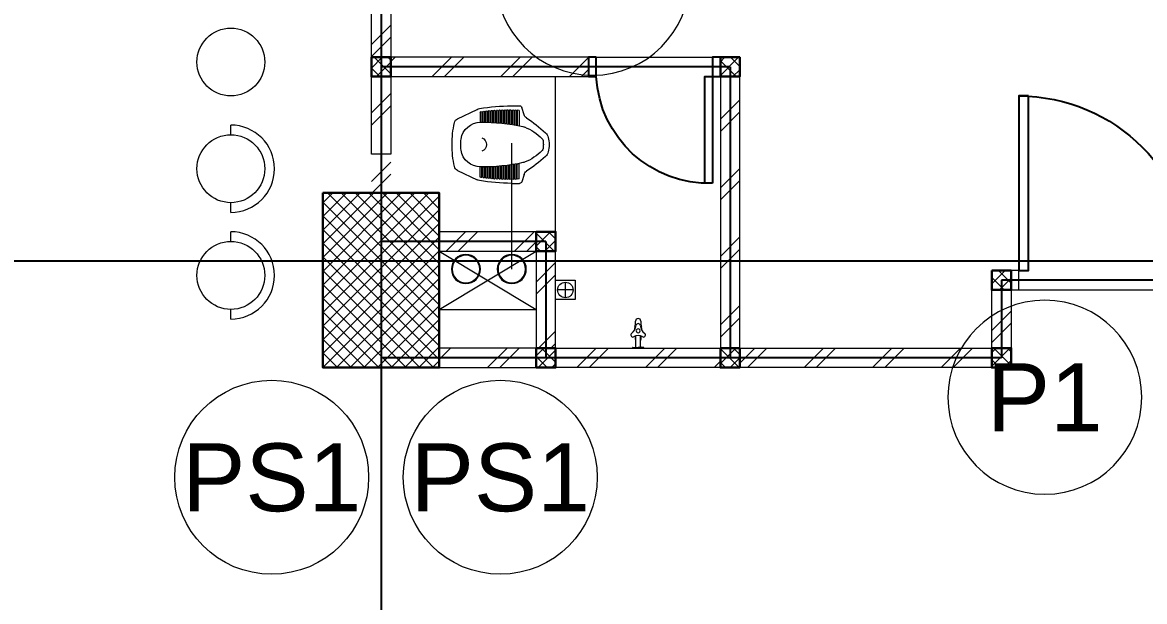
# Model space of a CAD drawing. Header units: millimetres. Extents: x -108 to 357, y -17 to 192.
# Drawn here: x 13.3 to 19.09, y 139.2 to 142.19 of the extents above; entities that cross this region are included whole.
import ezdxf
from ezdxf.enums import TextEntityAlignment as Align

# ---------------------------------------------------------------- set-up
doc = ezdxf.new("R2010")
doc.units = ezdxf.units.MM
for name, color, linetype, lineweight in [('ars', 11, 'Continuous', 0), ('ars @ 1', 11, 'Continuous', 0), ('KOL', 1, 'Continuous', 30), ('KOLOM', 4, 'Continuous', 9), ('lan', 7, 'Continuous', 15), ('NOT', 7, 'Continuous', 20), ('SANITAIR', 15, 'Continuous', 9), ('tem', 5, 'Continuous', 20), ('u', 6, 'Continuous', 20)]:
    doc.layers.add(name, color=color, linetype=linetype, lineweight=lineweight)
doc.layers.add('as', color=1, linetype='Continuous', plot=False)
doc.layers.add('Kusen', color=30, linetype='Continuous')
doc.styles.add('S', font='simplex', dxfattribs={"width": 0.75})
doc.styles.get("Standard").update_dxf_attribs({"font": 'arial.ttf'})

# ---------------------------------------------------------------- blocks, each defined once
blk = doc.blocks.new('KRAN ATAS')
for p, q in [((-0.0198, 0), (0, 0)), ((-0.0198, -0.0015), (-0.0198, 0)), ((0.0198, 0), (0, 0)), ((0.0198, -0.0015), (0.0198, 0)), ((-0.0193, -0.002), (0, -0.002)), ((-0.0087, -0.006), (-0.0087, -0.0441)), ((0.0193, -0.002), (0, -0.002)), ((0.0087, -0.006), (0.0087, -0.0441))]:
    blk.add_line(p, q)
for centre, radius, start, end in [((-0.0188, -0.0464), 0.00682, 67.5786, 152.7397), ((-0.0193, -0.0015), 0.0005, 180, 270), ((-0.0127, -0.006), 0.004, 0, 90), ((0.0743, -0.0604), 0.0878, 163.7486, 168.4446), ((-0.0388, -0.0275), 0.03, 343.7486, 0), ((0.0127, -0.006), 0.004, 90, 180), ((0.0388, -0.0275), 0.03, 180, 196.2514), ((-0.0743, -0.0604), 0.0878, 11.5554, 16.2514), ((0.0188, -0.0464), 0.00682, 27.2603, 112.4214), ((0.0193, -0.0015), 0.0005, 270, 0), ((-0.0191, -0.047), 0.00682, 147.2603, 232.4214), ((-0.0514, -0.0871), 0.0447, 7.4918, 50.9581), ((0, -0.0187), 0.0268, 232.9628, 307.0372), ((0.0743, -0.0604), 0.0878, 182.0552, 189.0251), ((-0.0892, -0.0965), 0.08, 0.3555, 16.2023), ((-0.0004, -0.0613), 0.0068, 86.5771, 273.4229), ((0.0004, -0.0613), 0.0068, 266.5771, 93.4229), ((0.0514, -0.0871), 0.0447, 129.0419, 172.5082), ((0.0892, -0.0965), 0.08, 163.7977, 179.6445), ((-0.0743, -0.0604), 0.0878, 350.9749, 357.9448), ((0.0191, -0.047), 0.00682, 307.5786, 32.7397), ((-0.0004, -0.0965), 0.0088, 176.8553, 272.6444), ((-0.0003, -0.0804), 0.00682, 187.5786, 272.7397), ((0.0003, -0.0804), 0.00682, 267.2603, 352.4214), ((0.0004, -0.0965), 0.0088, 267.3556, 3.1447)]:
    blk.add_arc(centre, radius, start, end)
blk = doc.blocks.new('AVOOR')
blk.add_lwpolyline([(-21.8185, -71.5914), (-21.9185, -71.5914), (-21.9185, -71.4914), (-21.8185, -71.4914)], close=True)
for points in [[(-21.8685, -71.5014), (-21.8685, -71.5814)], [(-21.9085, -71.5414), (-21.8285, -71.5414)]]:
    blk.add_lwpolyline(points)
blk.add_circle((-21.8685, -71.5414), 0.04)
blk = doc.blocks.new('CL J D')
for p, q in [((0.0275, 0.1273), (0.1283, 0.1756)), ((0.306, 0.1938), (0.3479, 0.1938)), ((0.3709, 0.1476), (0.3594, 0.1853)), ((0.145, 0.1598), (0.145, 0.1109)), ((0.1539, 0.1598), (0.1539, 0.1111)), ((0.1587, 0.1615), (0.1587, 0.1111)), ((0.1676, 0.1615), (0.1676, 0.1111)), ((0.1723, 0.1631), (0.1723, 0.1111)), ((0.1812, 0.1631), (0.1812, 0.1109)), ((0.186, 0.1645), (0.186, 0.1109)), ((0.1949, 0.1645), (0.1949, 0.1105)), ((0.1996, 0.1657), (0.1996, 0.1105)), ((0.2085, 0.1657), (0.2085, 0.11)), ((0.2133, 0.1667), (0.2133, 0.11)), ((0.2222, 0.1667), (0.2222, 0.1092)), ((0.2269, 0.1676), (0.2269, 0.1092)), ((0.2358, 0.1676), (0.2358, 0.1082)), ((0.2406, 0.1682), (0.2406, 0.1082)), ((0.2495, 0.1682), (0.2495, 0.107)), ((0.2542, 0.1687), (0.2542, 0.107)), ((0.2631, 0.1687), (0.2631, 0.1056)), ((0.2679, 0.169), (0.2679, 0.1056)), ((0.2768, 0.169), (0.2768, 0.104)), ((0.2815, 0.1692), (0.2815, 0.104)), ((0.2904, 0.1692), (0.2904, 0.1022)), ((0.2952, 0.1691), (0.2952, 0.1022)), ((0.3041, 0.1691), (0.3041, 0.1003)), ((0.3088, 0.1689), (0.3088, 0.1003)), ((0.3177, 0.1689), (0.3177, 0.0981)), ((0.3225, 0.1685), (0.3225, 0.0981)), ((0.3314, 0.1685), (0.3314, 0.0957)), ((0.3361, 0.1679), (0.3361, 0.0957)), ((0.345, 0.1679), (0.345, 0.093)), ((0.2904, -0.1816), (0.2904, -0.1147)), ((0.2952, -0.1816), (0.2952, -0.1147)), ((0.3041, -0.1816), (0.3041, -0.1127)), ((0.3088, -0.1813), (0.3088, -0.1127)), ((0.3177, -0.1813), (0.3177, -0.1105)), ((0.3225, -0.1809), (0.3225, -0.1105)), ((0.3314, -0.1809), (0.3314, -0.1081)), ((0.3361, -0.1803), (0.3361, -0.1081)), ((0.345, -0.1803), (0.345, -0.1055)), ((0.0275, -0.1398), (0.1283, -0.188)), ((0.145, -0.1722), (0.145, -0.1234)), ((0.1539, -0.1722), (0.1539, -0.1236)), ((0.1587, -0.174), (0.1587, -0.1236)), ((0.1676, -0.174), (0.1676, -0.1236)), ((0.1723, -0.1756), (0.1723, -0.1236)), ((0.1812, -0.1756), (0.1812, -0.1234)), ((0.186, -0.177), (0.186, -0.1234)), ((0.1949, -0.177), (0.1949, -0.123)), ((0.1996, -0.1782), (0.1996, -0.123)), ((0.2085, -0.1782), (0.2085, -0.1224)), ((0.2133, -0.1792), (0.2133, -0.1224)), ((0.2222, -0.1792), (0.2222, -0.1216)), ((0.2269, -0.18), (0.2269, -0.1216)), ((0.2358, -0.18), (0.2358, -0.1206)), ((0.2406, -0.1807), (0.2406, -0.1206)), ((0.2495, -0.1807), (0.2495, -0.1195)), ((0.2542, -0.1812), (0.2542, -0.1195)), ((0.2631, -0.1812), (0.2631, -0.1181)), ((0.2679, -0.1815), (0.2679, -0.1181)), ((0.2768, -0.1815), (0.2768, -0.1165)), ((0.2815, -0.1816), (0.2815, -0.1165)), ((0.3709, -0.16), (0.3594, -0.1977)), ((0.306, -0.2062), (0.3479, -0.2062))]:
    blk.add_line(p, q)
for centre, radius, start, end in [((0.1462, 0.1381), 0.0415, 97.43664, 115.58841), ((0.3183, -0.8979), 1.0917, 90.64465, 99.35641), ((0.3479, 0.1818), 0.012, 16.98371, 90), ((0.0403, 0.1006), 0.0297, 115.58841, 167.907), ((0.1495, 0.1598), 0.00445, 0, 180), ((0.1631, 0.1615), 0.00445, 0, 180), ((0.1768, 0.1631), 0.00445, 0, 180), ((0.1904, 0.1645), 0.00445, 0, 180), ((0.2041, 0.1657), 0.00445, 0, 180), ((0.2177, 0.1667), 0.00445, 0, 180), ((0.2314, 0.1676), 0.00445, 0, 180), ((0.245, 0.1682), 0.00445, 0, 180), ((0.2587, 0.1687), 0.00445, 0, 180), ((0.2723, 0.169), 0.00445, 0, 180), ((0.286, 0.1692), 0.00445, 0, 180), ((0.2996, 0.1691), 0.00445, 0, 180), ((0.3133, 0.1689), 0.00445, 0, 180), ((0.3269, 0.1685), 0.00445, 0, 180), ((0.3406, 0.1679), 0.00445, 0, 180), ((0.3992, 0.1563), 0.0297, 196.98371, 236.58705), ((-0.0629, -0.5443), 0.8096, 47.75416, 56.58705), ((0.5098, 0), 0.5098, 167.907, 180.70014), ((0.1458, 0.0077), 0.1009, 89.36458, 171.9631), ((0.1427, 0.1109), 0.00237, 271.71865, 0), ((0.1639, -0.8282), 0.9369, 77.60377, 91.04193), ((0.1563, 0.1111), 0.00237, 180, 0), ((0.17, 0.1111), 0.00237, 180, 0), ((0.1836, 0.1109), 0.00237, 180, 0), ((0.1973, 0.1105), 0.00237, 180, 0), ((0.2109, 0.11), 0.00237, 180, 0), ((0.2246, 0.1092), 0.00237, 180, 0), ((0.2382, 0.1082), 0.00237, 180, 0), ((0.2519, 0.107), 0.00237, 180, 0), ((0.2655, 0.1056), 0.00237, 180, 0), ((0.2792, 0.104), 0.00237, 180, 0), ((0.2928, 0.1022), 0.00237, 180, 0), ((0.3064, 0.1003), 0.00237, 180, 0), ((0.3201, 0.0981), 0.00237, 180, 0), ((0.3337, 0.0957), 0.00237, 180, 0), ((0.3474, 0.093), 0.00237, 180, 258.7357), ((0.3518, 0.0291), 0.0593, 68.96955, 77.12628), ((0.2831, -0.1497), 0.2509, 43.87855, 68.96955), ((0.1995, 0.0001), 0.1551, 171.9445, 182.3259), ((0.1409, -0.0052), 0.0359, 358.3993, 69.7102), ((0.4511, 0.0118), 0.0178, 9.30537, 43.87855), ((0.3402, -0.0063), 0.1302, 0.0418, 9.30537), ((0.4495, 0.0199), 0.0475, 13.4838, 47.75416), ((0.3402, -0.0063), 0.1598, 0.03404, 13.4838), ((0.5098, -0.0125), 0.5098, 179.29986, 192.093), ((0.1995, -0.0125), 0.1551, 177.6741, 188.0555), ((0.1458, -0.0202), 0.1009, 188.0369, 270.63542), ((0.1409, -0.0072), 0.0359, 290.2898, 1.6007), ((0.2831, 0.1372), 0.2509, 291.03045, 316.12145), ((0.4511, -0.0243), 0.0178, 316.12145, 350.69463), ((0.3402, -0.0061), 0.1302, 350.69463, 359.9582), ((0.4495, -0.0323), 0.0475, 312.24584, 346.5162), ((0.3402, -0.0061), 0.1598, 346.5162, 359.96596), ((0.1639, 0.8157), 0.9369, 268.95807, 282.39623), ((0.2655, -0.1181), 0.00237, 0, 180), ((0.2792, -0.1165), 0.00237, 0, 180), ((0.2928, -0.1147), 0.00237, 0, 180), ((0.3064, -0.1127), 0.00237, 0, 180), ((0.3201, -0.1105), 0.00237, 0, 180), ((0.3337, -0.1081), 0.00237, 0, 180), ((0.3474, -0.1055), 0.00237, 101.2643, 180), ((0.3518, -0.0415), 0.0593, 282.87372, 291.03045), ((-0.0629, 0.5318), 0.8096, 303.41295, 312.24584), ((0.0403, -0.113), 0.0297, 192.093, 244.41159), ((0.1427, -0.1234), 0.00237, 0, 88.28135), ((0.1495, -0.1722), 0.00445, 180, 0), ((0.1563, -0.1236), 0.00237, 0, 180), ((0.17, -0.1236), 0.00237, 0, 180), ((0.1836, -0.1234), 0.00237, 0, 180), ((0.1973, -0.123), 0.00237, 0, 180), ((0.2109, -0.1224), 0.00237, 0, 180), ((0.2246, -0.1216), 0.00237, 0, 180), ((0.2382, -0.1206), 0.00237, 0, 180), ((0.2519, -0.1195), 0.00237, 0, 180), ((0.3992, -0.1687), 0.0297, 123.41295, 163.01629), ((0.1462, -0.1506), 0.0415, 244.41159, 262.56336), ((0.3183, 0.8854), 1.0917, 260.64359, 269.35535), ((0.1631, -0.174), 0.00445, 180, 0), ((0.1768, -0.1756), 0.00445, 180, 0), ((0.1904, -0.177), 0.00445, 180, 0), ((0.2041, -0.1782), 0.00445, 180, 0), ((0.2177, -0.1792), 0.00445, 180, 0), ((0.2314, -0.18), 0.00445, 180, 0), ((0.245, -0.1807), 0.00445, 180, 0), ((0.2587, -0.1812), 0.00445, 180, 0), ((0.2723, -0.1815), 0.00445, 180, 0), ((0.286, -0.1816), 0.00445, 180, 0), ((0.2996, -0.1816), 0.00445, 180, 0), ((0.3133, -0.1813), 0.00445, 180, 0), ((0.3269, -0.1809), 0.00445, 180, 0), ((0.3406, -0.1803), 0.00445, 180, 0), ((0.3479, -0.1942), 0.012, 270, 343.01629)]:
    blk.add_arc(centre, radius, start, end)
blk = doc.blocks.new('P.60')
at = {"layer": 'Kusen'}
for points in [[(1472.8348, 997.5354), (1472.8748, 997.5354), (1472.8748, 997.4354), (1472.8348, 997.4354)], [(1473.4748, 997.5354), (1473.5148, 997.5354), (1473.5148, 997.4354), (1473.4748, 997.4354)], [(1472.8748, 996.8854), (1472.9148, 996.8854), (1472.9148, 997.4354), (1472.8748, 997.4354)]]:
    blk.add_lwpolyline(points, close=True, dxfattribs=at)
blk.add_arc((1472.8948, 997.4658), 0.5808, 268.02661, 356.99428, dxfattribs=at)
blk = doc.blocks.new('P-90')
at = {"layer": 'Kusen'}
blk.add_lwpolyline([(374.6908, -21.5979), (374.7408, -21.5979), (374.7408, -22.4979), (374.6908, -22.4979)], close=True, dxfattribs=at)
at = {"layer": 'Kusen', "lineweight": 9}
for points in [[(373.8008, -22.4979), (373.8408, -22.4979), (373.8408, -22.5979), (373.8008, -22.5979)], [(374.7408, -22.4979), (374.7808, -22.4979), (374.7808, -22.5979), (374.7408, -22.5979)]]:
    blk.add_lwpolyline(points, close=True, dxfattribs=at)
at = {"layer": 'Kusen'}
blk.add_arc((374.7408, -22.4979), 0.9, 90, 180, dxfattribs=at)
blk = doc.blocks.new('K 10.10')
at = {"layer": 'ars'}
h = blk.add_hatch(dxfattribs=at)
h.set_pattern_fill('_USER', color=256, scale=0.05, angle=45, double=1, pattern_type=0)
h.set_pattern_definition([(45, (0, 0), (-0.035355339, 0.035355339), []), (135, (0, 0), (-0.035355339, -0.035355339), [])])
h.paths.add_polyline_path([(1560.5383, 1380.4069), (1560.6383, 1380.4069), (1560.6383, 1380.5069), (1560.5383, 1380.5069)])
at = {"layer": 'KOL'}
blk.add_lwpolyline([(1560.5383, 1380.4069), (1560.6383, 1380.4069), (1560.6383, 1380.5069), (1560.5383, 1380.5069)], close=True, dxfattribs=at)
blk = doc.blocks.new('typikal-1')
at = {"layer": 'ars'}
for centre, radius in [((5.526, -0.0422), 0.075), ((5.526, -0.0422), 0.071), ((5.7625, -0.0422), 0.075), ((5.7625, -0.0422), 0.071)]:
    blk.add_circle(centre, radius, dxfattribs=at)
at = {"layer": 'as'}
for p, q in [((4.4, 1), (4.4, -0.5)), ((4.4, 1), (6.2, 1)), ((5.35, 0.1), (5.35, -0.5)), ((5.35, 0.1), (6.2, 0.1)), ((1.9, -0.1), (3, -0.1)), ((3, -0.1), (3, -0.5)), ((3, -0.5), (6.2, -0.5))]:
    blk.add_line(p, q, dxfattribs=at)
at = {"layer": 'lan'}
for p, q in [((5.09, 1.05), (4.49, 1.05)), ((5.3, 0.15), (5.3, 0.95)), ((2.91, -0.15), (2.01, -0.15))]:
    blk.add_line(p, q, dxfattribs=at)
at = {"layer": 'tem'}
for points in [[(6.15, 1.05), (6.25, 1.05), (6.25, 2.15), (6.15, 2.15)], [(5.13, 1.05), (6.15, 1.05), (6.15, 0.95), (5.13, 0.95)], [(4.45, -0.45), (4.35, -0.45), (4.35, 0.95), (4.45, 0.95)], [(6.15, 0.55), (6.25, 0.55), (6.25, 0.95), (6.15, 0.95)], [(5.4, 0.15), (5.9, 0.15), (5.9, 0.05), (5.4, 0.05)], [(5.4, -0.45), (5.3, -0.45), (5.3, 0.05), (5.4, 0.05)], [(2.95, -0.45), (3.05, -0.45), (3.05, -0.15), (2.95, -0.15)], [(3.05, -0.55), (4.35, -0.55), (4.35, -0.45), (3.05, -0.45)], [(4.45, -0.55), (5.3, -0.55), (5.3, -0.45), (4.45, -0.45)], [(5.9, -0.55), (5.4, -0.55), (5.4, -0.45), (5.9, -0.45)]]:
    blk.add_lwpolyline(points, close=True, dxfattribs=at)
at = {"layer": 'u'}
for points in [[(5.526, -0.0422), (5.526, 0.6064)], [(5.9, -0.25), (5.3996, 0.0495)], [(5.9, 0.05), (5.4, -0.25)], [(5.9, -0.25), (5.4, -0.25)]]:
    blk.add_lwpolyline(points, dxfattribs=at)
at = {"layer": 'KOLOM', "extrusion": (0, 0, -1), "xscale": -1, "zscale": -1, "rotation": 180}
for p in [(-1564.9883, 1381.4569), (-1566.7883, 1381.4569), (-1565.9383, 1380.5569), (-1563.5883, 1380.3569), (-1563.5883, 1379.9569), (-1564.9883, 1379.9569), (-1565.9383, 1379.9569)]:
    blk.add_blockref('K 10.10', p, dxfattribs=at)
at = {"layer": 'Kusen'}
for name, p in [('P.60', (-1468.3848, -996.4854)), ('P-90', (-371.8308, 22.4479))]:
    blk.add_blockref(name, p, dxfattribs=at)
at = {"layer": 'SANITAIR', "extrusion": (0, 0, -1), "xscale": -1, "zscale": -1, "rotation": 180}
blk.add_blockref('CL J D', (-5.8335, 0.5932), dxfattribs=at)
at = {"layer": 'SANITAIR', "xscale": -1, "rotation": 180}
blk.add_blockref('AVOOR', (27.1181, -71.6914), dxfattribs=at)
at = {"layer": 'SANITAIR', "extrusion": (0, 0, -1), "xscale": 1.450644103627577, "yscale": 1.450644103627577, "zscale": -1.450644103627577, "rotation": 180.0386559153115}
blk.add_blockref('KRAN ATAS', (-4.874, -0.45), dxfattribs=at)
blk = doc.blocks.new("k1'")
at = {"layer": 'ars'}
h = blk.add_hatch(dxfattribs=at)
h.set_pattern_fill('_USER', color=256, scale=0.05, angle=45, double=1, pattern_type=0)
h.set_pattern_definition([(45, (0, -5), (-0.03535534, 0.03535534), []), (135, (0, -5), (-0.03535534, -0.03535534), [])])
h.paths.add_polyline_path([(-0.3, -0.45), (0.3, -0.45), (0.3, 0.45), (-0.3, 0.45)])
at = {"layer": 'KOL'}
blk.add_lwpolyline([(-0.3, -0.45), (0.3, -0.45), (0.3, 0.45), (-0.3, 0.45)], close=True, dxfattribs=at)
blk = doc.blocks.new('A-4')
at = {"layer": 'ars'}
h = blk.add_hatch(dxfattribs=at)
h.set_pattern_fill('TEMBOK', color=256, scale=0.25)
h.set_pattern_definition([(45, (-18.6, 1.25), (-0.1767767, 0.1767767), []), (45, (-18.5375, 1.25), (-0.1767767, 0.1767767), [])])
h.paths.add_polyline_path([(-18.55, 51.6), (-18.65, 51.6), (-18.65, 53.4), (-18.55, 53.4)])
h = blk.add_hatch(dxfattribs=at)
h.set_pattern_fill('TEMBOK', color=256, scale=0.25)
h.set_pattern_definition([(45, (-14.2, 2.05), (-0.1767767, 0.1767767), []), (45, (-14.1375, 2.05), (-0.1767767, 0.1767767), [])])
h.paths.add_polyline_path([(-16.85, 50.8), (-16.75, 50.8), (-16.75, 52.2), (-16.85, 52.2)])
h = blk.add_hatch(dxfattribs=at)
h.set_pattern_fill('TEMBOK', color=256, scale=0.25)
h.set_pattern_definition([(45, (-13.25, 2.05), (-0.1767767, 0.1767767), []), (45, (-13.1875, 2.05), (-0.1767767, 0.1767767), [])])
h.paths.add_polyline_path([(-17.8, 50.8), (-17.7, 50.8), (-17.7, 51.3), (-17.8, 51.3)])
h = blk.add_hatch(dxfattribs=at)
h.set_pattern_fill('TEMBOK', color=256, scale=0.25)
h.set_pattern_definition([(45, (-15.6, 2.05), (-0.1767767, 0.1767767), []), (45, (-15.5375, 2.05), (-0.1767767, 0.1767767), [])])
h.paths.add_polyline_path([(-15.45, 50.8), (-15.35, 50.8), (-15.35, 51.1), (-15.45, 51.1)])
at = {"layer": 'ars @ 1'}
h = blk.add_hatch(dxfattribs=at)
h.set_pattern_fill('TEMBOK', color=256, scale=0.25)
h.set_pattern_definition([(45, (1565.66095, -403.3532), (-0.176776695, 0.176776695), []), (45, (1565.72345, -403.3532), (-0.176776695, 0.176776695), [])])
h.paths.add_polyline_path([(-17.53, 52.2), (-17.53, 52.3), (-18.55, 52.3), (-18.55, 52.2)])
h = blk.add_hatch(dxfattribs=at)
h.set_pattern_fill('TEMBOK', color=256, scale=0.25)
h.set_pattern_definition([(45, (1565.41095, -402.4532), (-0.176776695, 0.176776695), []), (45, (1565.47345, -402.4532), (-0.176776695, 0.176776695), [])])
h.paths.add_polyline_path([(-17.8, 51.3), (-17.8, 51.4), (-18.3, 51.4), (-18.3, 51.3)])
h = blk.add_hatch(dxfattribs=at)
h.set_pattern_fill('TEMBOK', color=256, scale=0.25)
h.set_pattern_definition([(45, (1565.41095, -401.8532), (-0.176776695, 0.176776695), []), (45, (1565.47345, -401.8532), (-0.176776695, 0.176776695), [])])
h.paths.add_polyline_path([(-17.8, 50.7), (-17.8, 50.8), (-18.3, 50.8), (-18.3, 50.7)])
h = blk.add_hatch(dxfattribs=at)
h.set_pattern_fill('TEMBOK', color=256, scale=0.25)
h.set_pattern_definition([(45, (1564.81095, -401.8532), (-0.176776695, 0.176776695), []), (45, (1564.87345, -401.8532), (-0.176776695, 0.176776695), [])])
h.paths.add_polyline_path([(-16.85, 50.7), (-16.85, 50.8), (-17.7, 50.8), (-17.7, 50.7)])
h = blk.add_hatch(dxfattribs=at)
h.set_pattern_fill('TEMBOK', color=256, scale=0.25)
h.set_pattern_definition([(45, (1563.86095, -401.8532), (-0.176776695, 0.176776695), []), (45, (1563.92345, -401.8532), (-0.176776695, 0.176776695), [])])
h.paths.add_polyline_path([(-15.45, 50.7), (-15.45, 50.8), (-16.75, 50.8), (-16.75, 50.7)])
at = {"layer": 'ars'}
for p, q in [((-19.375, 51.9), (-19.375, 51.95)), ((-19.375, 51.5), (-19.375, 51.55)), ((-19.375, 51.35), (-19.375, 51.4)), ((-19.375, 50.95), (-19.375, 51))]:
    blk.add_line(p, q, dxfattribs=at)
for centre in [(-19.375, 52.275), (-19.375, 51.725), (-19.375, 51.175)]:
    blk.add_circle(centre, 0.175, dxfattribs=at)
for centre in [(-19.375, 51.725), (-19.375, 51.175)]:
    blk.add_arc(centre, 0.225, 270, 90, dxfattribs=at)
at = {"layer": 'as'}
for p, q in [((-18.6, 56.25), (-18.6, 43.15)), ((-37.2, 51.25), (37.2, 51.25))]:
    blk.add_line(p, q, dxfattribs=at)
at = {"layer": 'KOL', "xscale": -1, "rotation": 180}
blk.add_blockref("k1'", (-18.6, 51.15), dxfattribs=at)
at = {"layer": 'lan', "xscale": -1}
blk.add_blockref('typikal-1', (-12.4, 51.25), dxfattribs=at)
blk = doc.blocks.new('NAV')
blk.add_circle((0, -0.4), 0.4)
at = {"style": 'S', "width": 0.75, "flags": 4}
blk.add_attdef('AV', text='', height=0.3, dxfattribs=at).set_placement((0, -0.4), align=Align.MIDDLE)

msp = doc.modelspace()

# ---------------------------------------------------------------- block references
msp.add_blockref('A-4', (33.74738, 89.70808))
at = {"layer": 'NOT'}
ref = msp.add_blockref('NAV', (16.23941, 141.9151), dxfattribs=dict(at, xscale=-1.25, yscale=1.25, zscale=1.25, rotation=180))
ref.add_attrib('AV', 'P5', dxfattribs={"layer": '0', "height": 0.35, "flags": 4}).set_placement((16.23941, 142.4151), align=Align.MIDDLE)
ref = msp.add_blockref('NAV', (18.57092, 139.75492), dxfattribs=dict(at, xscale=-1.25, yscale=1.25, zscale=1.25, rotation=180))
ref.add_attrib('AV', 'P1', dxfattribs={"layer": '0', "height": 0.35, "flags": 4}).set_placement((18.57092, 140.25492), align=Align.MIDDLE)
ref = msp.add_blockref('NAV', (14.58311, 139.34225), dxfattribs=dict(at, xscale=1.25, yscale=1.25, zscale=1.25, rotation=180))
ref.add_attrib('AV', 'PS1', dxfattribs={"layer": '0', "height": 0.35, "rotation": 360, "flags": 4}).set_placement((14.58311, 139.84225), align=Align.MIDDLE)
ref = msp.add_blockref('NAV', (15.76201, 139.34225), dxfattribs=dict(at, xscale=1.25, yscale=1.25, zscale=1.25, rotation=180))
ref.add_attrib('AV', 'PS1', dxfattribs={"layer": '0', "height": 0.35, "rotation": 360, "flags": 4}).set_placement((15.76201, 139.84225), align=Align.MIDDLE)

doc.saveas('drawing.dxf')
